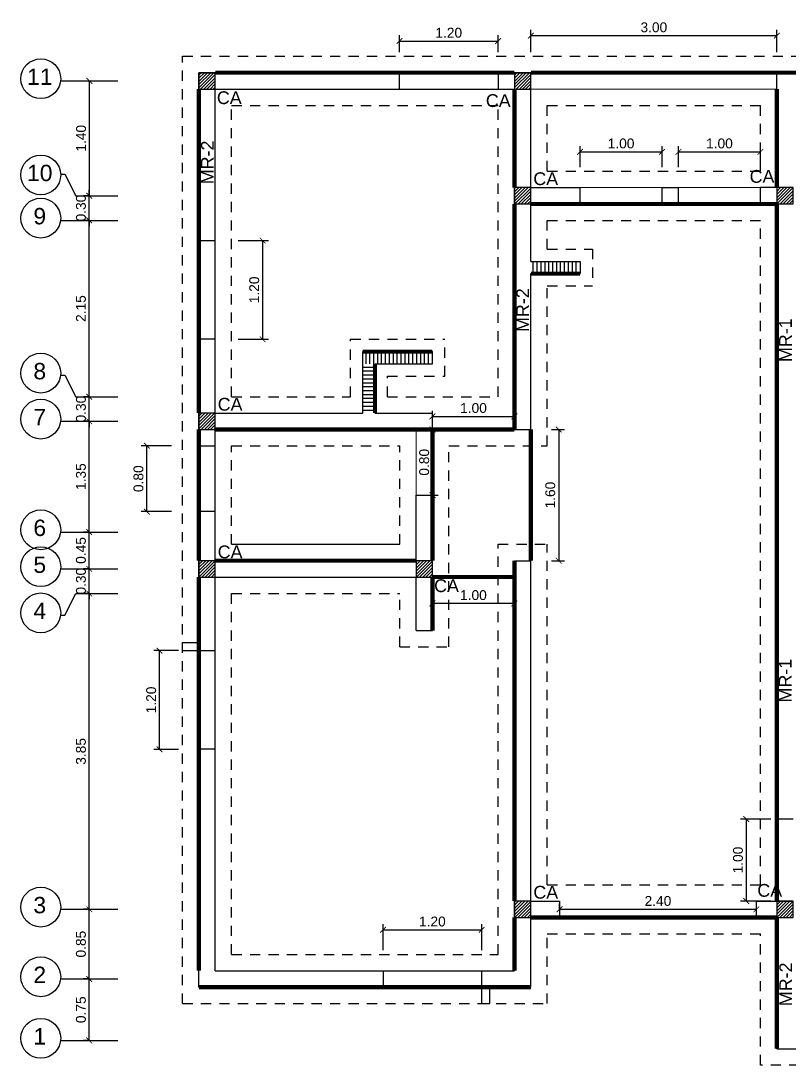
# Model space of a CAD drawing. Header units: feet. Extents: x 317 to 512, y -141 to 162.
# Drawn here: x 411.68 to 421.05, y 77.63 to 90.36 of the extents above; entities that cross this region are included whole.
import ezdxf
from ezdxf.enums import TextEntityAlignment as Align

# ---------------------------------------------------------------- set-up
doc = ezdxf.new("R2010")
doc.units = ezdxf.units.FT
doc.header["$MEASUREMENT"] = 0
doc.linetypes.add('HIDDEN', pattern=[0.375, 0.25, -0.125])
for name, color, linetype in [('00-DINTEL0.2', 98, 'Continuous'), ('CIMIENTO', 3, 'HIDDEN'), ('columna', 9, 'Continuous'), ('DIM', 10, 'Continuous'), ('MUROS', 7, 'Continuous'), ('PERT-VENT', 8, 'Continuous'), ('PISO', 8, 'Continuous'), ('relleno', 8, 'Continuous'), ('TEXTOS', 3, 'Continuous'), ('TEXXT', 2, 'Continuous'), ('VENTANA', 8, 'Continuous')]:
    doc.layers.add(name, color=color, linetype=linetype)
for name, color, linetype, lineweight in [('00-muro15', 210, 'Continuous', 5), ('00-muro20', 1, 'Continuous', 5), ('A-GENM', 8, 'Continuous', 9), ('closet', 8, 'Continuous', 5)]:
    doc.layers.add(name, color=color, linetype=linetype, lineweight=lineweight)
doc.styles.add('DAMIAN', font='arial.ttf', dxfattribs={"height": 0.12})
doc.styles.get("Standard").update_dxf_attribs({"font": 'arial.ttf'})
doc.dimstyles.new('KEILY', dxfattribs={"dimtxt": 0.12, "dimasz": 0.07, "dimexe": 0.07, "dimexo": 0.25, "dimgap": 0.04, "dimtad": 1, "dimzin": 1, "dimdsep": 46, "dimtxsty": 'Standard', "dimblk": 'ARCHTICK', "dimcen": 2.5, "dimclrd": 256, "dimclre": 256, "dimclrt": 7, "dimazin": 0, "dimtfac": 1, "dimtix": 1, "dimtmove": 2, "dimatfit": 1, "dimfxl": 0.35, "dimfxlon": 1, "dimtolj": 1, "dimtzin": 1, "dimarcsym": 0})

# ---------------------------------------------------------------- blocks, each defined once
blk = doc.blocks.new('_ArchTick')
at = {"color": 0, "linetype": 'ByBlock', "const_width": 0.15}
blk.add_lwpolyline([(-0.5, -0.5), (0.5, 0.5)], dxfattribs=at)
blk = doc.blocks.new('*D108')
at = {"layer": 'DEFPOINTS', "color": 0, "transparency": 16777216}
for p in [(412.516, 78.681), (412.516, 78.681), (412.516, 77.931)]:
    blk.add_point(p, dxfattribs=at)
at = {"layer": 'DIM', "lineweight": -2, "transparency": 16777216}
for p, q in [((412.516, 78.681), (412.446, 78.681)), ((412.516, 77.931), (412.516, 78.681)), ((412.516, 77.931), (412.446, 77.931))]:
    blk.add_line(p, q, dxfattribs=at)
at = {"layer": 'DIM', "lineweight": -2, "transparency": 16777216, "xscale": 0.07, "yscale": 0.07, "zscale": 0.07}
for p, rotation in [((412.516, 78.681), 90), ((412.516, 77.931), 270)]:
    blk.add_blockref('_ArchTick', p, dxfattribs=dict(at, rotation=rotation))
at = {"layer": 'DIM', "color": 7, "transparency": 16777216, "insert": (412.415, 78.306), "char_height": 0.12, "attachment_point": 5, "rotation": 90}
blk.add_mtext('\\A1;0.75', dxfattribs=at)
blk = doc.blocks.new('*D109')
at = {"layer": 'DEFPOINTS', "color": 0, "transparency": 16777216}
for p in [(412.516, 79.531), (412.516, 79.531), (412.516, 78.681)]:
    blk.add_point(p, dxfattribs=at)
at = {"layer": 'DIM', "lineweight": -2, "transparency": 16777216}
for p, q in [((412.516, 79.531), (412.446, 79.531)), ((412.516, 78.681), (412.516, 79.531)), ((412.516, 78.681), (412.446, 78.681))]:
    blk.add_line(p, q, dxfattribs=at)
at = {"layer": 'DIM', "lineweight": -2, "transparency": 16777216, "xscale": 0.07, "yscale": 0.07, "zscale": 0.07}
for p, rotation in [((412.516, 79.531), 90), ((412.516, 78.681), 270)]:
    blk.add_blockref('_ArchTick', p, dxfattribs=dict(at, rotation=rotation))
at = {"layer": 'DIM', "color": 7, "transparency": 16777216, "insert": (412.415, 79.106), "char_height": 0.12, "attachment_point": 5, "rotation": 90}
blk.add_mtext('\\A1;0.85', dxfattribs=at)
blk = doc.blocks.new('*D110')
at = {"layer": 'DEFPOINTS', "color": 0, "transparency": 16777216}
for p in [(412.516, 83.381), (412.516, 83.381), (412.423, 79.531)]:
    blk.add_point(p, dxfattribs=at)
at = {"layer": 'DIM', "lineweight": -2, "transparency": 16777216}
for p, q in [((412.516, 83.381), (412.446, 83.381)), ((412.516, 79.531), (412.516, 83.381)), ((412.516, 79.531), (412.586, 79.531))]:
    blk.add_line(p, q, dxfattribs=at)
at = {"layer": 'DIM', "lineweight": -2, "transparency": 16777216, "xscale": 0.07, "yscale": 0.07, "zscale": 0.07}
for p, rotation in [((412.516, 83.381), 90), ((412.516, 79.531), 270)]:
    blk.add_blockref('_ArchTick', p, dxfattribs=dict(at, rotation=rotation))
at = {"layer": 'DIM', "color": 7, "transparency": 16777216, "insert": (412.415, 81.456), "char_height": 0.12, "attachment_point": 5, "rotation": 90}
blk.add_mtext('\\A1;3.85', dxfattribs=at)
blk = doc.blocks.new('*D111')
at = {"layer": 'DEFPOINTS', "color": 0, "transparency": 16777216}
for p in [(412.423, 83.681), (412.516, 83.681), (412.516, 83.381)]:
    blk.add_point(p, dxfattribs=at)
at = {"layer": 'DIM', "lineweight": -2, "transparency": 16777216}
for p, q in [((412.516, 83.681), (412.516, 83.751)), ((412.516, 83.681), (412.586, 83.681)), ((412.516, 83.381), (412.516, 83.681)), ((412.516, 83.381), (412.446, 83.381)), ((412.516, 83.381), (412.516, 83.311))]:
    blk.add_line(p, q, dxfattribs=at)
at = {"layer": 'DIM', "lineweight": -2, "transparency": 16777216, "xscale": 0.07, "yscale": 0.07, "zscale": 0.07}
for p, rotation in [((412.516, 83.681), 270), ((412.516, 83.381), 90)]:
    blk.add_blockref('_ArchTick', p, dxfattribs=dict(at, rotation=rotation))
at = {"layer": 'DIM', "color": 7, "transparency": 16777216, "insert": (412.415, 83.531), "char_height": 0.12, "attachment_point": 5, "rotation": 90}
blk.add_mtext('\\A1;0.30', dxfattribs=at)
blk = doc.blocks.new('*D112')
at = {"layer": 'DEFPOINTS', "color": 0, "transparency": 16777216}
for p in [(412.516, 84.131), (412.516, 84.131), (412.516, 83.681)]:
    blk.add_point(p, dxfattribs=at)
at = {"layer": 'DIM', "lineweight": -2, "transparency": 16777216}
for p, q in [((412.516, 84.131), (412.446, 84.131)), ((412.516, 83.681), (412.516, 84.131)), ((412.516, 83.681), (412.446, 83.681))]:
    blk.add_line(p, q, dxfattribs=at)
at = {"layer": 'DIM', "lineweight": -2, "transparency": 16777216, "xscale": 0.07, "yscale": 0.07, "zscale": 0.07}
for p, rotation in [((412.516, 84.131), 90), ((412.516, 83.681), 270)]:
    blk.add_blockref('_ArchTick', p, dxfattribs=dict(at, rotation=rotation))
at = {"layer": 'DIM', "color": 7, "transparency": 16777216, "insert": (412.415, 83.906), "char_height": 0.12, "attachment_point": 5, "rotation": 90}
blk.add_mtext('\\A1;0.45', dxfattribs=at)
blk = doc.blocks.new('*D113')
at = {"layer": 'DEFPOINTS', "color": 0, "transparency": 16777216}
for p in [(412.516, 85.481), (412.516, 85.481), (412.516, 84.131)]:
    blk.add_point(p, dxfattribs=at)
at = {"layer": 'DIM', "lineweight": -2, "transparency": 16777216}
for p, q in [((412.516, 85.481), (412.446, 85.481)), ((412.516, 84.131), (412.516, 85.481)), ((412.516, 84.131), (412.446, 84.131))]:
    blk.add_line(p, q, dxfattribs=at)
at = {"layer": 'DIM', "lineweight": -2, "transparency": 16777216, "xscale": 0.07, "yscale": 0.07, "zscale": 0.07}
for p, rotation in [((412.516, 85.481), 90), ((412.516, 84.131), 270)]:
    blk.add_blockref('_ArchTick', p, dxfattribs=dict(at, rotation=rotation))
at = {"layer": 'DIM', "color": 7, "transparency": 16777216, "insert": (412.415, 84.806), "char_height": 0.12, "attachment_point": 5, "rotation": 90}
blk.add_mtext('\\A1;1.35', dxfattribs=at)
blk = doc.blocks.new('*D114')
at = {"layer": 'DEFPOINTS', "color": 0, "transparency": 16777216}
for p in [(412.516, 85.779), (412.608, 85.779), (412.516, 85.481)]:
    blk.add_point(p, dxfattribs=at)
at = {"layer": 'DIM', "lineweight": -2, "transparency": 16777216}
for p, q in [((412.516, 85.779), (412.516, 85.849)), ((412.516, 85.779), (412.446, 85.779)), ((412.516, 85.481), (412.516, 85.779)), ((412.516, 85.481), (412.446, 85.481)), ((412.516, 85.481), (412.516, 85.411))]:
    blk.add_line(p, q, dxfattribs=at)
at = {"layer": 'DIM', "lineweight": -2, "transparency": 16777216, "xscale": 0.07, "yscale": 0.07, "zscale": 0.07}
for p, rotation in [((412.516, 85.779), 270), ((412.516, 85.481), 90)]:
    blk.add_blockref('_ArchTick', p, dxfattribs=dict(at, rotation=rotation))
at = {"layer": 'DIM', "color": 7, "transparency": 16777216, "insert": (412.415, 85.63), "char_height": 0.12, "attachment_point": 5, "rotation": 90}
blk.add_mtext('\\A1;0.30', dxfattribs=at)
blk = doc.blocks.new('*D115')
at = {"layer": 'DEFPOINTS', "color": 0, "transparency": 16777216}
for p in [(412.423, 87.931), (412.516, 87.931), (412.516, 85.779)]:
    blk.add_point(p, dxfattribs=at)
at = {"layer": 'DIM', "lineweight": -2, "transparency": 16777216}
for p, q in [((412.516, 87.931), (412.586, 87.931)), ((412.516, 85.779), (412.516, 87.931)), ((412.516, 85.779), (412.446, 85.779))]:
    blk.add_line(p, q, dxfattribs=at)
at = {"layer": 'DIM', "lineweight": -2, "transparency": 16777216, "xscale": 0.07, "yscale": 0.07, "zscale": 0.07}
for p, rotation in [((412.516, 87.931), 90), ((412.516, 85.779), 270)]:
    blk.add_blockref('_ArchTick', p, dxfattribs=dict(at, rotation=rotation))
at = {"layer": 'DIM', "color": 7, "transparency": 16777216, "insert": (412.415, 86.855), "char_height": 0.12, "attachment_point": 5, "rotation": 90}
blk.add_mtext('\\A1;2.15', dxfattribs=at)
blk = doc.blocks.new('*D116')
at = {"layer": 'DEFPOINTS', "color": 0, "transparency": 16777216}
for p in [(412.516, 88.231), (412.608, 88.231), (412.516, 87.931)]:
    blk.add_point(p, dxfattribs=at)
at = {"layer": 'DIM', "lineweight": -2, "transparency": 16777216}
for p, q in [((412.516, 88.231), (412.516, 88.301)), ((412.516, 88.231), (412.446, 88.231)), ((412.516, 87.931), (412.516, 88.231)), ((412.516, 87.931), (412.446, 87.931)), ((412.516, 87.931), (412.516, 87.861))]:
    blk.add_line(p, q, dxfattribs=at)
at = {"layer": 'DIM', "lineweight": -2, "transparency": 16777216, "xscale": 0.07, "yscale": 0.07, "zscale": 0.07}
for p, rotation in [((412.516, 88.231), 270), ((412.516, 87.931), 90)]:
    blk.add_blockref('_ArchTick', p, dxfattribs=dict(at, rotation=rotation))
at = {"layer": 'DIM', "color": 7, "transparency": 16777216, "insert": (412.415, 88.081), "char_height": 0.12, "attachment_point": 5, "rotation": 90}
blk.add_mtext('\\A1;0.30', dxfattribs=at)
blk = doc.blocks.new('*D117')
at = {"layer": 'DEFPOINTS', "color": 0, "transparency": 16777216}
for p in [(412.426, 89.631), (412.518, 89.631), (412.518, 88.231)]:
    blk.add_point(p, dxfattribs=at)
at = {"layer": 'DIM', "lineweight": -2, "transparency": 16777216}
for p, q in [((412.518, 89.631), (412.588, 89.631)), ((412.518, 88.231), (412.518, 89.631)), ((412.518, 88.231), (412.448, 88.231))]:
    blk.add_line(p, q, dxfattribs=at)
at = {"layer": 'DIM', "lineweight": -2, "transparency": 16777216, "xscale": 0.07, "yscale": 0.07, "zscale": 0.07}
for p, rotation in [((412.518, 89.631), 90), ((412.518, 88.231), 270)]:
    blk.add_blockref('_ArchTick', p, dxfattribs=dict(at, rotation=rotation))
at = {"layer": 'DIM', "color": 7, "transparency": 16777216, "insert": (412.417, 88.931), "char_height": 0.12, "attachment_point": 5, "rotation": 90}
blk.add_mtext('\\A1;1.40', dxfattribs=at)
blk = doc.blocks.new('A$C012446DC')
at = {"layer": 'PISO'}
h = blk.add_hatch(dxfattribs=at)
h.set_pattern_fill('ANSI31', color=256, scale=0.008571, angle=180)
h.set_pattern_definition([(225, (206536.064322, 1154820.960068), (0.0192434059784, -0.0192434059784), [])])
h.paths.add_polyline_path([(0, 0), (0.2, 0), (0.2, 0.2), (0, 0.2)])
at = {"layer": 'columna'}
blk.add_lwpolyline([(0.2, 0.2), (0, 0.2), (0, 0), (0.2, 0)], close=True, dxfattribs=at)
blk = doc.blocks.new('*D431')
at = {"layer": '00-DINTEL0.2', "lineweight": -2, "transparency": 16777216}
for p, q in [((414.331, 87.684), (414.701, 87.684)), ((414.631, 87.684), (414.631, 86.481)), ((414.331, 86.481), (414.701, 86.481))]:
    blk.add_line(p, q, dxfattribs=at)
at = {"layer": 'DEFPOINTS', "color": 0, "transparency": 16777216}
for p in [(414.053, 87.684), (414.053, 86.481), (414.631, 86.481)]:
    blk.add_point(p, dxfattribs=at)
at = {"layer": '00-DINTEL0.2', "lineweight": -2, "transparency": 16777216, "xscale": 0.07, "yscale": 0.07, "zscale": 0.07}
for p, rotation in [((414.631, 87.684), 90), ((414.631, 86.481), 270)]:
    blk.add_blockref('_ArchTick', p, dxfattribs=dict(at, rotation=rotation))
at = {"layer": '00-DINTEL0.2', "color": 7, "transparency": 16777216, "insert": (414.529, 87.083), "char_height": 0.12, "attachment_point": 5, "rotation": 90}
blk.add_mtext('\\A1;1.20', dxfattribs=at)
blk = doc.blocks.new('*D432')
at = {"layer": '00-DINTEL0.2', "lineweight": -2, "transparency": 16777216}
for p, q in [((420.83, 80.631), (420.46, 80.631)), ((420.53, 80.631), (420.53, 79.631)), ((420.83, 79.631), (420.46, 79.631))]:
    blk.add_line(p, q, dxfattribs=at)
at = {"layer": 'DEFPOINTS', "color": 0, "transparency": 16777216}
for p in [(421.103, 80.631), (420.53, 79.631), (421.103, 79.631)]:
    blk.add_point(p, dxfattribs=at)
at = {"layer": '00-DINTEL0.2', "lineweight": -2, "transparency": 16777216, "xscale": 0.07, "yscale": 0.07, "zscale": 0.07}
for p, rotation in [((420.53, 80.631), 90), ((420.53, 79.631), 270)]:
    blk.add_blockref('_ArchTick', p, dxfattribs=dict(at, rotation=rotation))
at = {"layer": '00-DINTEL0.2', "color": 7, "transparency": 16777216, "insert": (420.429, 80.131), "char_height": 0.12, "attachment_point": 5, "rotation": 90}
blk.add_mtext('\\A1;1.00', dxfattribs=at)
blk = doc.blocks.new('*D434')
at = {"lineweight": -2, "transparency": 16777216}
for p, q in [((413.603, 82.685), (413.303, 82.685)), ((413.373, 81.481), (413.373, 82.685)), ((413.603, 81.481), (413.303, 81.481))]:
    blk.add_line(p, q, dxfattribs=at)
at = {"layer": 'DEFPOINTS', "color": 0, "transparency": 16777216}
for p in [(413.373, 82.685), (413.853, 82.685), (413.853, 81.481)]:
    blk.add_point(p, dxfattribs=at)
at = {"lineweight": -2, "transparency": 16777216, "xscale": 0.07, "yscale": 0.07, "zscale": 0.07}
for p, rotation in [((413.373, 82.685), 90), ((413.373, 81.481), 270)]:
    blk.add_blockref('_ArchTick', p, dxfattribs=dict(at, rotation=rotation))
at = {"color": 7, "transparency": 16777216, "insert": (413.272, 82.083), "char_height": 0.12, "attachment_point": 5, "rotation": 90}
blk.add_mtext('\\A1;1.20', dxfattribs=at)
blk = doc.blocks.new('*D435')
at = {"lineweight": -2, "transparency": 16777216}
for p, q in [((413.518, 85.183), (413.148, 85.183)), ((413.218, 84.379), (413.218, 85.183)), ((413.518, 84.379), (413.148, 84.379))]:
    blk.add_line(p, q, dxfattribs=at)
at = {"layer": 'DEFPOINTS', "color": 0, "transparency": 16777216}
for p in [(413.218, 85.183), (413.853, 85.183), (413.853, 84.379)]:
    blk.add_point(p, dxfattribs=at)
at = {"lineweight": -2, "transparency": 16777216, "xscale": 0.07, "yscale": 0.07, "zscale": 0.07}
for p, rotation in [((413.218, 85.183), 90), ((413.218, 84.379), 270)]:
    blk.add_blockref('_ArchTick', p, dxfattribs=dict(at, rotation=rotation))
at = {"color": 7, "transparency": 16777216, "insert": (413.117, 84.781), "char_height": 0.12, "attachment_point": 5, "rotation": 90}
blk.add_mtext('\\A1;0.80', dxfattribs=at)
blk = doc.blocks.new('*D436')
at = {"lineweight": -2, "transparency": 16777216}
for p, q in [((416.1, 79.031), (416.1, 79.35)), ((417.303, 79.031), (417.303, 79.35)), ((416.1, 79.28), (417.303, 79.28))]:
    blk.add_line(p, q, dxfattribs=at)
at = {"layer": 'DEFPOINTS', "color": 0, "transparency": 16777216}
for p in [(417.303, 79.28), (416.1, 78.781), (417.303, 78.781)]:
    blk.add_point(p, dxfattribs=at)
at = {"lineweight": -2, "transparency": 16777216, "xscale": 0.07, "yscale": 0.07, "zscale": 0.07, "rotation": 180}
blk.add_blockref('_ArchTick', (416.1, 79.28), dxfattribs=at)
at = {"lineweight": -2, "transparency": 16777216, "xscale": 0.07, "yscale": 0.07, "zscale": 0.07}
blk.add_blockref('_ArchTick', (417.303, 79.28), dxfattribs=at)
at = {"color": 7, "transparency": 16777216, "insert": (416.701, 79.381), "char_height": 0.12, "attachment_point": 5}
blk.add_mtext('\\A1;1.20', dxfattribs=at)
blk = doc.blocks.new('*D437')
at = {"lineweight": -2, "transparency": 16777216}
for p, q in [((416.3, 89.981), (416.3, 90.187)), ((417.503, 89.981), (417.503, 90.187)), ((416.3, 90.117), (417.503, 90.117))]:
    blk.add_line(p, q, dxfattribs=at)
at = {"layer": 'DEFPOINTS', "color": 0, "transparency": 16777216}
for p in [(417.503, 90.117), (416.3, 89.731), (417.503, 89.731)]:
    blk.add_point(p, dxfattribs=at)
at = {"lineweight": -2, "transparency": 16777216, "xscale": 0.07, "yscale": 0.07, "zscale": 0.07, "rotation": 180}
blk.add_blockref('_ArchTick', (416.3, 90.117), dxfattribs=at)
at = {"lineweight": -2, "transparency": 16777216, "xscale": 0.07, "yscale": 0.07, "zscale": 0.07}
blk.add_blockref('_ArchTick', (417.503, 90.117), dxfattribs=at)
at = {"color": 7, "transparency": 16777216, "insert": (416.901, 90.218), "char_height": 0.12, "attachment_point": 5}
blk.add_mtext('\\A1;1.20', dxfattribs=at)
blk = doc.blocks.new('*D438')
at = {"lineweight": -2, "transparency": 16777216}
for p, q in [((417.903, 89.981), (417.903, 90.253)), ((417.903, 90.183), (420.903, 90.183)), ((420.903, 89.981), (420.903, 90.253))]:
    blk.add_line(p, q, dxfattribs=at)
at = {"layer": 'DEFPOINTS', "color": 0, "transparency": 16777216}
for p in [(420.903, 90.183), (417.903, 89.731), (420.903, 89.731)]:
    blk.add_point(p, dxfattribs=at)
at = {"lineweight": -2, "transparency": 16777216, "xscale": 0.07, "yscale": 0.07, "zscale": 0.07, "rotation": 180}
blk.add_blockref('_ArchTick', (417.903, 90.183), dxfattribs=at)
at = {"lineweight": -2, "transparency": 16777216, "xscale": 0.07, "yscale": 0.07, "zscale": 0.07}
blk.add_blockref('_ArchTick', (420.903, 90.183), dxfattribs=at)
at = {"color": 7, "transparency": 16777216, "insert": (419.403, 90.284), "char_height": 0.12, "attachment_point": 5}
blk.add_mtext('\\A1;3.00', dxfattribs=at)
blk = doc.blocks.new('*D440')
at = {"lineweight": -2, "transparency": 16777216}
for p, q in [((418.503, 88.581), (418.503, 88.836)), ((418.503, 88.766), (419.503, 88.766)), ((419.503, 88.581), (419.503, 88.836))]:
    blk.add_line(p, q, dxfattribs=at)
at = {"layer": 'DEFPOINTS', "color": 0, "transparency": 16777216}
for p in [(419.503, 88.766), (418.503, 88.331), (419.503, 88.331)]:
    blk.add_point(p, dxfattribs=at)
at = {"lineweight": -2, "transparency": 16777216, "xscale": 0.07, "yscale": 0.07, "zscale": 0.07, "rotation": 180}
blk.add_blockref('_ArchTick', (418.503, 88.766), dxfattribs=at)
at = {"lineweight": -2, "transparency": 16777216, "xscale": 0.07, "yscale": 0.07, "zscale": 0.07}
blk.add_blockref('_ArchTick', (419.503, 88.766), dxfattribs=at)
at = {"color": 7, "transparency": 16777216, "insert": (419.003, 88.868), "char_height": 0.12, "attachment_point": 5}
blk.add_mtext('\\A1;1.00', dxfattribs=at)
blk = doc.blocks.new('*D441')
at = {"lineweight": -2, "transparency": 16777216}
for p, q in [((419.703, 88.581), (419.703, 88.836)), ((419.703, 88.766), (420.703, 88.766)), ((420.703, 88.581), (420.703, 88.836))]:
    blk.add_line(p, q, dxfattribs=at)
at = {"layer": 'DEFPOINTS', "color": 0, "transparency": 16777216}
for p in [(420.703, 88.766), (419.703, 88.331), (420.703, 88.331)]:
    blk.add_point(p, dxfattribs=at)
at = {"lineweight": -2, "transparency": 16777216, "xscale": 0.07, "yscale": 0.07, "zscale": 0.07, "rotation": 180}
blk.add_blockref('_ArchTick', (419.703, 88.766), dxfattribs=at)
at = {"lineweight": -2, "transparency": 16777216, "xscale": 0.07, "yscale": 0.07, "zscale": 0.07}
blk.add_blockref('_ArchTick', (420.703, 88.766), dxfattribs=at)
at = {"color": 7, "transparency": 16777216, "insert": (420.203, 88.868), "char_height": 0.12, "attachment_point": 5}
blk.add_mtext('\\A1;1.00', dxfattribs=at)
blk = doc.blocks.new('*D446')
at = {"lineweight": -2, "transparency": 16777216}
for p, q in [((416.703, 85.54), (416.703, 85.61)), ((417.703, 85.54), (417.703, 85.61)), ((416.703, 85.54), (417.703, 85.54))]:
    blk.add_line(p, q, dxfattribs=at)
at = {"layer": 'DEFPOINTS', "color": 0, "transparency": 16777216}
for p in [(417.703, 85.54), (416.703, 85.381), (417.703, 85.381)]:
    blk.add_point(p, dxfattribs=at)
at = {"lineweight": -2, "transparency": 16777216, "xscale": 0.07, "yscale": 0.07, "zscale": 0.07, "rotation": 180}
blk.add_blockref('_ArchTick', (416.703, 85.54), dxfattribs=at)
at = {"lineweight": -2, "transparency": 16777216, "xscale": 0.07, "yscale": 0.07, "zscale": 0.07}
blk.add_blockref('_ArchTick', (417.703, 85.54), dxfattribs=at)
at = {"color": 7, "transparency": 16777216, "insert": (417.203, 85.642), "char_height": 0.12, "attachment_point": 5}
blk.add_mtext('\\A1;1.00', dxfattribs=at)
blk = doc.blocks.new('*D447')
at = {"lineweight": -2, "transparency": 16777216}
for p, q in [((416.703, 85.381), (416.773, 85.381)), ((416.703, 85.381), (416.703, 84.581)), ((416.703, 84.581), (416.773, 84.581))]:
    blk.add_line(p, q, dxfattribs=at)
at = {"layer": 'DEFPOINTS', "color": 0, "transparency": 16777216}
for p in [(416.703, 85.381), (416.703, 84.581), (416.703, 84.581)]:
    blk.add_point(p, dxfattribs=at)
at = {"lineweight": -2, "transparency": 16777216, "xscale": 0.07, "yscale": 0.07, "zscale": 0.07}
for p, rotation in [((416.703, 85.381), 90), ((416.703, 84.581), 270)]:
    blk.add_blockref('_ArchTick', p, dxfattribs=dict(at, rotation=rotation))
at = {"color": 7, "transparency": 16777216, "insert": (416.602, 84.981), "char_height": 0.12, "attachment_point": 5, "rotation": 90}
blk.add_mtext('\\A1;0.80', dxfattribs=at)
blk = doc.blocks.new('*D448')
at = {"lineweight": -2, "transparency": 16777216}
for p, q in [((418.253, 79.531), (418.253, 79.601)), ((420.653, 79.531), (420.653, 79.601)), ((418.253, 79.531), (420.653, 79.531))]:
    blk.add_line(p, q, dxfattribs=at)
at = {"layer": 'DEFPOINTS', "color": 0, "transparency": 16777216}
for p in [(418.253, 79.531), (420.653, 79.531), (420.653, 79.531)]:
    blk.add_point(p, dxfattribs=at)
at = {"lineweight": -2, "transparency": 16777216, "xscale": 0.07, "yscale": 0.07, "zscale": 0.07, "rotation": 180}
blk.add_blockref('_ArchTick', (418.253, 79.531), dxfattribs=at)
at = {"lineweight": -2, "transparency": 16777216, "xscale": 0.07, "yscale": 0.07, "zscale": 0.07}
blk.add_blockref('_ArchTick', (420.653, 79.531), dxfattribs=at)
at = {"color": 7, "transparency": 16777216, "insert": (419.453, 79.632), "char_height": 0.12, "attachment_point": 5}
blk.add_mtext('\\A1;2.40', dxfattribs=at)
blk = doc.blocks.new('*D460')
at = {"lineweight": -2, "transparency": 16777216}
for p, q in [((418.153, 85.381), (418.312, 85.381)), ((418.242, 85.381), (418.242, 83.781)), ((418.153, 83.781), (418.312, 83.781))]:
    blk.add_line(p, q, dxfattribs=at)
at = {"layer": 'DEFPOINTS', "color": 0, "transparency": 16777216}
for p in [(417.903, 85.381), (417.903, 83.781), (418.242, 83.781)]:
    blk.add_point(p, dxfattribs=at)
at = {"lineweight": -2, "transparency": 16777216, "xscale": 0.07, "yscale": 0.07, "zscale": 0.07}
for p, rotation in [((418.242, 85.381), 90), ((418.242, 83.781), 270)]:
    blk.add_blockref('_ArchTick', p, dxfattribs=dict(at, rotation=rotation))
at = {"color": 7, "transparency": 16777216, "insert": (418.14, 84.581), "char_height": 0.12, "attachment_point": 5, "rotation": 90}
blk.add_mtext('\\A1;1.60', dxfattribs=at)
blk = doc.blocks.new('*D461')
at = {"lineweight": -2, "transparency": 16777216}
for p, q in [((416.702, 83.333), (416.702, 83.191)), ((417.702, 83.331), (417.702, 83.189)), ((417.702, 83.259), (416.702, 83.261))]:
    blk.add_line(p, q, dxfattribs=at)
at = {"layer": 'DEFPOINTS', "color": 0, "transparency": 16777216}
for p in [(416.703, 83.583), (417.703, 83.581), (416.702, 83.261)]:
    blk.add_point(p, dxfattribs=at)
at = {"lineweight": -2, "transparency": 16777216, "xscale": 0.07, "yscale": 0.07, "zscale": 0.07}
for p, rotation in [((416.702, 83.261), 179.8846009037012), ((417.702, 83.259), 359.8846009037012)]:
    blk.add_blockref('_ArchTick', p, dxfattribs=dict(at, rotation=rotation))
at = {"color": 7, "transparency": 16777216, "insert": (417.202, 83.361), "char_height": 0.12, "attachment_point": 5, "rotation": 359.8846}
blk.add_mtext('\\A1;1.00', dxfattribs=at)

msp = doc.modelspace()

# ---------------------------------------------------------------- hatches: boundary and pattern name
at = {"layer": 'relleno'}
h = msp.add_hatch(dxfattribs=at)
h.set_pattern_fill('ANSI31', color=256, scale=0.015, angle=45, style=0)
h.set_pattern_definition([(90, (-1353.765074, -433.31211), (-0.047625, 1e-17), [])])
h.paths.add_polyline_path([(418.49636, 87.43096), (417.90293, 87.43096), (417.90293, 87.28096), (418.49636, 87.28096)])
h = msp.add_hatch(dxfattribs=at)
h.set_pattern_fill('ANSI31', color=256, scale=0.015, angle=45, style=0)
h.set_pattern_definition([(90, (-1355.615074, -434.41211), (-0.047625, 1e-17), [])])
h.paths.add_polyline_path([(416.70293, 86.33155), (415.85293, 86.33332), (415.85293, 86.18214), (416.70293, 86.18037)])
h = msp.add_hatch(dxfattribs=at)
h.set_pattern_fill('ANSI31', color=256, scale=0.015, angle=-45, style=0)
h.set_pattern_definition([(360, (-104.74014, 1857.64897), (2e-17, 0.047625), [])])
h.paths.add_polyline_path([(416.00352, 85.58591), (416.00529, 86.18096), (415.85411, 86.18096), (415.85234, 85.58591)])

# ---------------------------------------------------------------- linework, layer by layer
at = {"layer": '00-DINTEL0.2', "const_width": 0.05}
for points in [[(416.29973, 89.73096), (417.50293, 89.73096)], [(417.90293, 89.73096), (420.90293, 89.73096)], [(413.85293, 87.68417), (413.85293, 86.48096)], [(416.70293, 85.38096), (417.70293, 85.38096)], [(416.70293, 84.58096), (416.70293, 85.38096)], [(417.90293, 83.78096), (417.90293, 85.38096)], [(413.85293, 85.18257), (413.85293, 84.37936)], [(416.70293, 83.58298), (417.70293, 83.58096)], [(413.85293, 82.68451), (413.85293, 81.48131)], [(416.09973, 78.58096), (417.30293, 78.58096)]]:
    msp.add_lwpolyline(points, dxfattribs=at)
at = {"layer": '00-muro15', "const_width": 0.05}
for points in [[(418.50293, 87.28096), (417.90293, 87.28096)], [(416.70293, 86.33096), (415.85293, 86.33096)], [(416.00293, 86.18096), (416.00293, 85.58096)]]:
    msp.add_lwpolyline(points, dxfattribs=at)
at = {"layer": '00-muro20'}
for points in [[(417.70293, 89.73096, 0.05, 0.05, 0), (414.05293, 89.73096, 0, 0, 0)], [(430.30298, 89.73096, 0.05, 0.05, 0), (417.90293, 89.73096, 0.05, 0.05, 0)], [(413.85325, 85.58096, 0.05, 0.05, 0), (413.85343, 89.53096, 0, 0, 0)]]:
    msp.add_lwpolyline(points, format="xyseb", dxfattribs=at)
at = {"layer": '00-muro20', "const_width": 0.05}
for points in [[(417.70293, 89.53096), (417.70293, 88.33096)], [(420.90293, 89.53096), (420.90293, 88.33096)], [(417.70293, 88.13096), (417.70293, 85.38096)], [(420.90293, 88.13096), (417.90293, 88.13096)], [(420.90293, 88.13096), (420.90293, 79.63096)], [(413.85293, 83.78096), (413.85293, 85.38096)], [(417.70293, 85.38096), (414.05293, 85.38096)], [(416.70293, 83.78096), (416.70293, 85.38096)], [(416.50293, 83.78096), (414.05293, 83.78096)], [(417.70293, 83.78096), (417.70293, 79.63096)], [(413.85293, 78.78096), (413.85293, 83.58096)], [(416.70293, 82.92797), (416.70293, 83.58096)], [(417.70293, 79.43096), (417.70293, 78.78096)], [(420.90293, 79.43096), (417.90293, 79.43096)], [(420.90293, 79.43096), (420.90293, 77.83096)], [(417.90293, 78.58096), (413.85293, 78.58096)]]:
    msp.add_lwpolyline(points, dxfattribs=at)
at = {"layer": 'A-GENM'}
for p, q in [((417.90293, 89.73096), (420.90293, 89.73096)), ((417.90293, 89.53096), (420.90293, 89.53096))]:
    msp.add_line(p, q, dxfattribs=at)
at = {"layer": 'CIMIENTO', "ltscale": 0.5}
for p, q in [((413.65293, 89.93096), (430.50298, 89.93096)), ((413.65293, 78.38096), (413.65293, 89.93096)), ((414.25293, 89.33096), (417.50293, 89.33096)), ((414.25293, 85.78096), (414.25293, 89.33096)), ((417.50293, 85.78096), (417.50293, 89.33096)), ((418.10293, 88.53096), (418.10293, 89.33096)), ((418.10293, 89.33096), (420.70293, 89.33096)), ((420.70293, 88.53096), (420.70293, 89.33096)), ((418.10293, 88.53096), (420.70293, 88.53096)), ((418.10293, 87.93096), (420.70293, 87.93096)), ((418.10293, 87.58096), (418.10293, 87.93096)), ((420.70293, 79.83096), (420.70293, 87.93096)), ((418.10293, 87.58096), (418.65293, 87.58096)), ((418.65293, 87.58096), (418.65293, 87.13096)), ((418.10293, 85.18096), (418.10293, 87.13096)), ((418.10293, 87.13096), (418.65293, 87.13096)), ((415.70293, 86.48096), (416.85293, 86.48096)), ((415.70293, 85.78096), (415.70293, 86.48096)), ((416.85293, 86.03096), (416.85293, 86.48096)), ((416.15293, 86.03096), (416.85293, 86.03096)), ((416.15293, 85.78096), (416.15293, 86.03096)), ((414.25293, 85.78096), (415.70293, 85.78096)), ((416.15293, 85.78096), (417.50293, 85.78096)), ((414.25293, 83.98096), (414.25293, 85.18096)), ((414.25293, 85.18096), (416.30293, 85.18096)), ((416.30293, 83.98096), (416.30293, 85.18096)), ((416.90293, 82.73096), (416.90293, 85.18096)), ((416.90293, 85.18096), (418.10293, 85.18096)), ((417.50293, 83.98096), (418.10293, 83.98096)), ((417.50293, 78.98096), (417.50293, 83.98096)), ((418.10293, 79.83096), (418.10293, 83.98096)), ((414.25293, 83.38096), (416.30293, 83.38096)), ((414.25293, 78.98096), (414.25293, 83.38096)), ((416.30293, 82.73096), (416.30293, 83.38096)), ((416.30293, 82.73096), (416.90293, 82.73096)), ((418.10293, 79.83096), (420.70293, 79.83096)), ((418.10293, 78.38096), (418.10293, 79.23096)), ((418.10293, 79.23096), (420.70293, 79.23096)), ((420.70293, 77.63096), (420.70293, 79.23096)), ((414.25293, 78.98096), (417.50293, 78.98096)), ((417.50293, 78.98096), (417.50293, 79.02601)), ((413.65293, 78.38096), (418.10293, 78.38096)), ((424.10293, 77.63096), (420.70293, 77.63096))]:
    msp.add_line(p, q, dxfattribs=at)
at = {"layer": 'closet'}
for p, q in [((418.50293, 88.33096), (419.50293, 88.33096)), ((416.50293, 84.58096), (416.50293, 85.38096))]:
    msp.add_line(p, q, dxfattribs=at)
at = {"layer": 'MUROS'}
for p, q in [((413.85293, 89.73096), (416.29973, 89.73096)), ((413.85293, 87.68417), (413.85293, 89.73096)), ((413.85293, 89.73096), (416.29973, 89.73096)), ((417.50293, 89.73096), (417.90293, 89.73096)), ((417.90293, 88.33096), (417.90293, 89.73096)), ((420.90293, 88.33096), (420.90293, 89.73096)), ((420.90293, 89.73096), (421.10293, 89.73096)), ((414.05293, 87.68417), (414.05293, 89.53096)), ((414.05293, 89.53096), (416.29973, 89.53096)), ((417.50293, 89.53096), (417.70293, 89.53096)), ((417.70293, 85.38096), (417.70293, 89.53096)), ((417.90293, 88.33096), (418.50293, 88.33096)), ((418.50293, 88.13096), (418.50293, 88.33096)), ((419.50293, 88.13096), (419.50293, 88.33096)), ((419.50293, 88.33096), (419.70293, 88.33096)), ((419.70293, 88.13096), (419.70293, 88.33096)), ((420.70293, 88.13096), (420.70293, 88.33096)), ((420.90293, 88.33096), (420.70293, 88.33096)), ((417.90293, 88.13096), (418.50293, 88.13096)), ((417.90293, 87.43096), (417.90293, 88.13096)), ((419.50293, 88.13096), (419.70293, 88.13096)), ((420.90293, 88.13096), (420.70293, 88.13096)), ((420.90293, 80.63096), (420.90293, 88.13096)), ((417.90293, 87.43096), (418.50293, 87.43096)), ((418.50293, 87.43096), (418.50293, 87.28096)), ((417.90293, 87.28096), (418.50293, 87.28096)), ((417.90293, 85.38096), (417.90293, 87.28096)), ((413.85293, 85.18257), (413.85293, 86.48096)), ((414.05293, 85.58096), (414.05293, 86.48096)), ((415.85293, 85.58096), (415.85293, 86.33096)), ((415.85293, 86.33096), (416.70293, 86.33096)), ((416.70293, 86.18096), (416.70293, 86.33096)), ((416.00293, 85.58096), (416.00293, 86.18096)), ((416.00293, 86.18096), (416.70293, 86.18096)), ((414.05293, 85.58096), (415.85293, 85.58096)), ((416.00293, 85.58096), (416.70293, 85.58096)), ((416.70293, 85.38096), (416.70293, 85.58096)), ((414.05293, 85.18257), (414.05293, 85.38096)), ((414.05293, 85.38096), (416.70293, 85.38096)), ((417.70293, 85.38096), (417.90293, 85.38096)), ((416.50293, 83.78096), (416.50293, 84.58096)), ((416.50293, 84.58096), (416.70293, 84.58096)), ((416.70293, 82.93096), (416.70293, 84.58096)), ((413.85293, 82.78451), (413.85293, 84.37936)), ((414.05293, 83.78096), (414.05293, 84.37936)), ((414.25293, 83.98096), (416.30293, 83.98096)), ((414.05293, 83.78096), (416.50293, 83.78096)), ((417.70293, 78.78096), (417.70293, 83.78096)), ((417.70293, 83.78096), (417.90293, 83.78096)), ((417.90293, 79.63096), (417.90293, 83.78096)), ((414.05293, 82.68451), (414.05293, 83.58096)), ((414.05293, 83.58096), (416.50293, 83.58096)), ((416.50293, 82.93096), (416.50293, 83.58096)), ((416.50293, 82.93096), (416.70293, 82.93096)), ((413.65293, 82.68451), (413.65293, 82.78451)), ((413.85293, 78.58096), (413.85293, 81.48131)), ((414.05293, 78.78096), (414.05293, 81.48131)), ((421.10293, 80.63096), (420.90293, 80.63096)), ((417.90293, 79.63096), (418.25293, 79.63096)), ((418.25293, 79.63096), (418.25293, 79.43096)), ((420.65293, 79.63096), (421.10293, 79.63096)), ((420.65293, 79.63096), (420.65293, 79.43096)), ((417.90293, 78.58096), (417.90293, 79.43096)), ((417.90293, 79.43096), (418.25293, 79.43096)), ((420.65293, 79.43096), (420.90293, 79.43096)), ((420.90293, 77.83096), (420.90293, 79.43096)), ((414.05293, 78.78096), (416.09973, 78.78096)), ((417.30293, 78.78096), (417.70293, 78.78096)), ((413.85293, 78.58096), (416.09973, 78.58096)), ((417.40293, 78.58096), (417.90293, 78.58096)), ((417.30293, 78.38096), (417.40293, 78.38096)), ((420.90293, 77.83096), (421.40293, 77.83096))]:
    msp.add_line(p, q, dxfattribs=at)
at = {"layer": 'MUROS', "extrusion": (-6.28888e-16, -1.94037e-15, -1)}
for p, q in [((416.29973, 89.53096), (416.29973, 89.73096)), ((417.50293, 89.73096), (417.50293, 89.53096))]:
    msp.add_line(p, q, dxfattribs=at)
at = {"layer": 'MUROS', "extrusion": (-1.27878e-17, -1.31713e-15, -1)}
for p, q in [((413.85293, 87.68417), (414.05293, 87.68417)), ((414.05293, 86.48096), (413.85293, 86.48096)), ((413.85293, 85.18257), (414.05293, 85.18257)), ((414.05293, 84.37936), (413.85293, 84.37936)), ((413.65293, 82.78451), (413.85293, 82.78451)), ((413.65293, 82.68451), (414.05293, 82.68451)), ((414.05293, 81.48131), (413.85293, 81.48131)), ((414.05293, 81.48131), (413.85293, 81.48131))]:
    msp.add_line(p, q, dxfattribs=at)
at = {"layer": 'MUROS', "extrusion": (-6.28888e-16, -1.93323e-15, -1)}
for p, q in [((416.09973, 78.78096), (416.09973, 78.58096)), ((416.09973, 78.78096), (416.09973, 78.58096)), ((417.30293, 78.38096), (417.30293, 78.78096)), ((417.40293, 78.38096), (417.40293, 78.58096))]:
    msp.add_line(p, q, dxfattribs=at)
at = {"layer": 'PERT-VENT', "extrusion": (-1.31713e-15, 1.27878e-17, -1)}
for p, q in [((416.29973, 89.73096), (417.50293, 89.73096)), ((416.29973, 89.53096), (417.50293, 89.53096)), ((416.09973, 78.78096), (417.30293, 78.78096)), ((416.09973, 78.58096), (417.30293, 78.58096))]:
    msp.add_line(p, q, dxfattribs=at)
at = {"layer": 'PERT-VENT', "lineweight": 15}
for p, q in [((419.70293, 88.33096), (420.70293, 88.33096)), ((419.70293, 88.13096), (420.70293, 88.13096))]:
    msp.add_line(p, q, dxfattribs=at)
at = {"layer": 'PERT-VENT', "extrusion": (-1.27878e-17, -1.31713e-15, -1)}
for p, q in [((413.85293, 86.48096), (413.85293, 87.68417)), ((414.05293, 86.48096), (414.05293, 87.68417)), ((413.85293, 84.37936), (413.85293, 85.18257)), ((414.05293, 84.37936), (414.05293, 85.18257)), ((413.85293, 81.48131), (413.85293, 82.68451)), ((414.05293, 81.48131), (414.05293, 82.68451))]:
    msp.add_line(p, q, dxfattribs=at)
at = {"layer": 'VENTANA'}
for p, q in [((412.168, 89.63096), (412.86364, 89.63096)), ((412.16792, 88.49386), (412.21951, 88.49386)), ((412.21951, 88.49386), (412.3532, 88.23096)), ((412.3532, 88.23096), (412.86364, 88.23096)), ((412.168, 87.93096), (412.86364, 87.93096)), ((412.16792, 86.04152), (412.21951, 86.04152)), ((412.21951, 86.04152), (412.3532, 85.77862)), ((412.3532, 85.77862), (412.86364, 85.77862)), ((412.168, 85.48096), (412.86364, 85.48096)), ((412.168, 84.13096), (412.86364, 84.13096)), ((412.168, 83.68096), (412.86364, 83.68096)), ((412.21951, 83.11807), (412.3532, 83.38096)), ((412.3532, 83.38096), (412.86364, 83.38096)), ((412.16792, 83.11807), (412.21951, 83.11807)), ((412.168, 79.53096), (412.86364, 79.53096)), ((412.168, 78.68096), (412.86364, 78.68096)), ((412.168, 77.93096), (412.86364, 77.93096))]:
    msp.add_line(p, q, dxfattribs=at)
for centre in [(411.92521, 89.65775), (411.92521, 88.48476), (411.92521, 87.95775), (411.92513, 86.06831), (411.92521, 85.50775), (411.92521, 84.15775), (411.92521, 83.70775), (411.92513, 83.14486), (411.92521, 79.55775), (411.92521, 78.70775), (411.92521, 77.95775)]:
    msp.add_circle(centre, 0.24289, dxfattribs=at)

# ---------------------------------------------------------------- block references
for p in [(413.85292, 89.53096), (417.70292, 89.53096), (417.70292, 88.13096), (420.90292, 88.13096), (413.85292, 85.38096), (413.85292, 83.58096), (416.50292, 83.58096), (417.70292, 79.43096), (420.90292, 79.43096)]:
    msp.add_blockref('A$C012446DC', p)

# ---------------------------------------------------------------- texts
at = {"layer": 'TEXTOS', "linetype": 'Continuous', "ltscale": 0.9}
for p in [(414.07275, 89.34835), (417.35373, 89.31281), (417.93295, 88.36049), (420.5707, 88.3888), (414.08295, 85.61049), (414.08295, 83.81049), (416.72275, 83.39835), (420.66511, 79.68341), (417.93295, 79.66049)]:
    msp.add_text('CA', height=0.156, dxfattribs=at).set_placement(p)
for s, p in [('MR-2', (414.035, 88.37132)), ('MR-2', (417.8814, 86.57029)), ('MR-1', (421.08627, 86.20318)), ('MR-1', (421.08252, 82.05252)), ('MR-2', (421.08995, 78.34956))]:
    msp.add_text(s, height=0.156, rotation=90, dxfattribs=at).set_placement(p)
at = {"layer": 'TEXXT', "style": 'DAMIAN'}
for s, p in [('11', (411.91257, 89.58212)), ('10', (411.91257, 88.40913)), ('9', (411.91257, 87.88212)), ('8', (411.9125, 85.99268)), ('7', (411.91257, 85.43212)), ('6', (411.91257, 84.08212)), ('5', (411.91257, 83.63212)), ('4', (411.9125, 83.06923)), ('3', (411.91257, 79.48212)), ('2', (411.91257, 78.63212)), ('1', (411.91257, 77.88212))]:
    msp.add_text(s, height=0.19968, dxfattribs=at).set_placement(p, align=Align.CENTER)

# ---------------------------------------------------------------- dimensions: what is measured, and where the dimension line sits
for p1, p2, distance, picture, middle in [((416.29973, 89.73096), (417.50293, 89.73096), 0.38555, '*D437', (416.90133, 90.21778)), ((417.90293, 89.73096), (420.90293, 89.73096), 0.45185, '*D438', (419.40293, 90.28413)), ((418.50293, 88.33096), (419.50293, 88.33096), 0.43539, '*D440', (419.00293, 88.86763)), ((419.70293, 88.33096), (420.70293, 88.33096), 0.43539, '*D441', (420.20293, 88.86763)), ((416.70293, 85.38096), (417.70293, 85.38096), 0.15946, '*D446', (417.20293, 85.64169)), ((416.70293, 85.38096), (416.70293, 84.58096), 0, '*D447', (416.60166, 84.98096)), ((417.90293, 85.38096), (417.90293, 83.78096), 0.3386, '*D460', (418.14026, 84.58096)), ((413.85293, 84.37936), (413.85293, 85.18257), 0.63467, '*D435', (413.11699, 84.78096)), ((417.70293, 83.58096), (416.70293, 83.58298), 0.32177, '*D461', (417.20249, 83.36147)), ((413.85293, 81.48131), (413.85293, 82.68451), 0.47995, '*D434', (413.27172, 82.08291)), ((418.25293, 79.53096), (420.65293, 79.53096), 0, '*D448', (419.45293, 79.63223)), ((416.09973, 78.78096), (417.30293, 78.78096), 0.49863, '*D436', (416.70133, 79.38086))]:
    dim = msp.add_aligned_dim(p1=p1, p2=p2, distance=distance, dimstyle='KEILY', override={"dimfxl": 0.3})
    dim.commit()
    dim.dimension.update_dxf_attribs({"geometry": picture, "text_midpoint": middle})
at = {"layer": '00-DINTEL0.2'}
for p1, p2, distance, picture, middle in [((414.05293, 87.68417), (414.05293, 86.48096), 0.57782, '*D431', (414.52948, 87.08257)), ((421.10293, 80.63096), (421.10293, 79.63096), -0.57273, '*D432', (420.42894, 80.13096))]:
    dim = msp.add_aligned_dim(p1=p1, p2=p2, distance=distance, dimstyle='KEILY', override={"dimfxl": 0.3}, dxfattribs=at)
    dim.commit()
    dim.dimension.update_dxf_attribs({"geometry": picture, "text_midpoint": middle})
at = {"layer": 'DIM'}
for base, p1, p2, picture, middle in [((412.51839, 89.63096), (412.51839, 88.23096), (412.42579, 89.63096), '*D117', (412.41712, 88.93096)), ((412.51582, 88.23096), (412.51582, 87.93096), (412.60842, 88.23096), '*D116', (412.41451, 88.08096)), ((412.51582, 87.93096), (412.51582, 85.77862), (412.42322, 87.93096), '*D115', (412.41455, 86.85479)), ((412.51582, 85.77862), (412.51582, 85.48096), (412.60842, 85.77862), '*D114', (412.41451, 85.62979)), ((412.51582, 85.48096), (412.51582, 84.13096), (412.51582, 85.48096), '*D113', (412.41451, 84.80596)), ((412.51582, 84.13096), (412.51582, 83.68096), (412.51582, 84.13096), '*D112', (412.41455, 83.90596)), ((412.51582, 83.68096), (412.51582, 83.38096), (412.42322, 83.68096), '*D111', (412.41451, 83.53096)), ((412.51582, 83.38096), (412.42322, 79.53096), (412.51582, 83.38096), '*D110', (412.41451, 81.45596)), ((412.51582, 79.53096), (412.51582, 78.68096), (412.51582, 79.53096), '*D109', (412.41455, 79.10596)), ((412.51582, 78.68096), (412.51582, 77.93096), (412.51582, 78.68096), '*D108', (412.41455, 78.30596))]:
    dim = msp.add_linear_dim(base=base, p1=p1, p2=p2, angle=90, dimstyle='KEILY', override={"dimfxl": 0.06}, dxfattribs=at)
    dim.commit()
    dim.dimension.update_dxf_attribs({"geometry": picture, "text_midpoint": middle})

doc.saveas('drawing.dxf')
